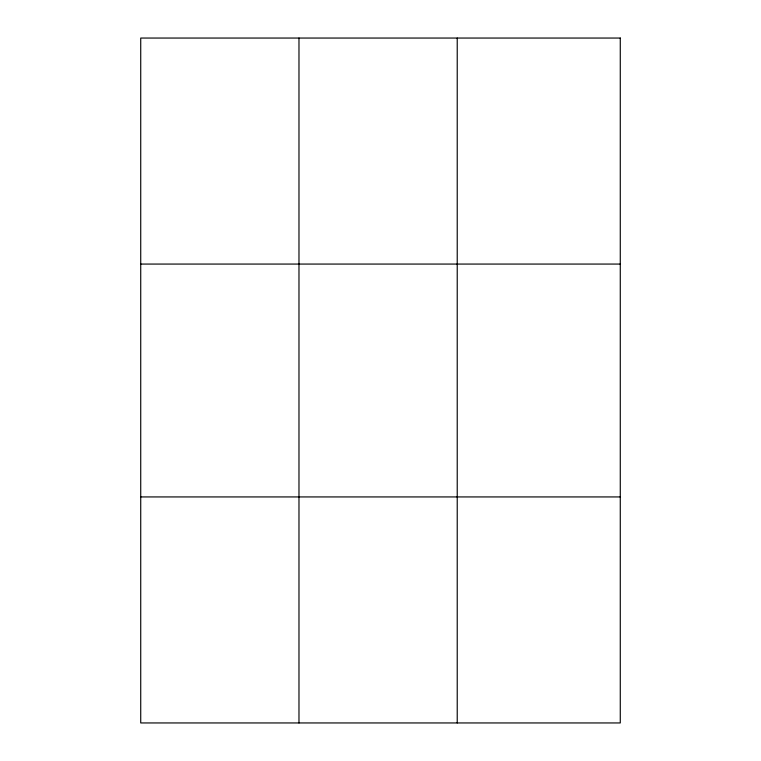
<?xml version="1.0" encoding="UTF-8"?>
<svg xmlns="http://www.w3.org/2000/svg" width="761" height="761" viewBox="0 0 761 761"><rect width="100%" height="100%" fill="white"/><g stroke="black" fill="none" stroke-linecap="round" stroke-linejoin="round"><path stroke-width="1.14" d="M298.978 722.95L298.978 38.05M457.228 722.95L457.228 38.05M140.728 264.067L620.272 264.067M140.728 496.933L620.272 496.933M620.272 38.05L620.272 722.95L140.728 722.95L140.728 38.05L620.272 38.05"/></g></svg>
